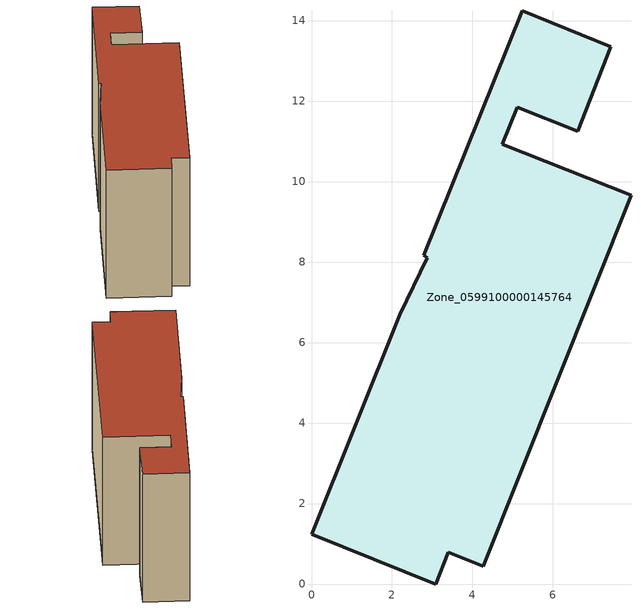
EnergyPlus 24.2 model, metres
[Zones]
Zone_0599100000145764
 floor ground (C_G): 3.4,0.79 3.09,0 0,1.24 2.19,6.69 2.88,8.11 2.79,8.16 5.23,14.24 7.44,13.35 6.61,11.25 5.11,11.85 4.74,10.93 7.94,9.66 4.27,0.44 z7.2
 wall outside (C_F): 4.74,10.93 5.11,11.85 6.61,11.25 7.44,13.35 5.23,14.24 2.79,8.16 2.88,8.11 2.19,6.69 0,1.24 3.09,0 3.4,0.79 4.27,0.44 7.94,9.66 4.74,10.93 z7.2:15.2
 roof outside (C_R): 2.88,8.11 2.19,6.69 0,1.24 3.09,0 3.4,0.79 4.27,0.44 7.94,9.66 4.74,10.93 5.11,11.85 6.61,11.25 7.44,13.35 5.23,14.24 2.79,8.16 z15.2
[BUILDING]
Pand.0599100000145764: North Axis=0; Terrain=City; Loads Convergence Tolerance Value=0.04; Temperature Convergence Tolerance Value=0.4; Solar Distribution=FullExterior; Maximum Number of Warmup Days=25; Minimum Number of Warmup Days=1
[Site:Location]
Rotterdam.The.Hague.AP_ZH_NLD Design_Conditions: Latitude=51.96; Longitude=4.45; Time Zone=1; Elevation=-4.5
[SITE:GROUNDTEMPERATURE:BUILDINGSURFACE]
18, 18, 18, 18, 18, 18, 18, 18, 18, 18, 18, 18
[MATERIAL] Thermal Absorptance=0.9; Solar Absorptance=0.7; Visible Absorptance=0.7
Name | Roughness | Thickness | Conductivity | Density | Specific Heat
G.TC.1975-1991 | MediumSmooth | 0.15 | 0.288461 | 540 | 1210
F.TC.1975-1991 | Rough | 0.3 | 0.230769 | 1920 | 840
R.TC.1975-1991 | MediumRough | 0.2 | 0.153846 | 1500 | 1000
[CONSTRUCTION]
C_G: G.TC.1975-1991
C_F: F.TC.1975-1991
C_R: R.TC.1975-1991
[ZONE]
Zone_0599100000145764: Type=1; Multiplier=1; Ceiling Height=Autocalculate; Volume=Autocalculate; Floor Area=autocalculate; Part of Total Floor Area=Yes
[ZONEINFILTRATION:DESIGNFLOWRATE]
Infil_Zone_0599100000145764: Zone or ZoneList or Space or SpaceList=Zone_0599100000145764; Schedule=AlwaysOn; Design Flow Rate Calculation Method=Flow/Area; Flow Rate per Floor Area=0.003; Constant Term Coefficient=1; Temperature Term Coefficient=0; Velocity Term Coefficient=0; Velocity Squared Term Coefficient=0
[HVACTEMPLATE:ZONE:IDEALLOADSAIRSYSTEM]
Zone_0599100000145764: Maximum Heating Supply Air Temperature=50; Minimum Cooling Supply Air Temperature=13; Maximum Heating Supply Air Humidity Ratio=0.0156; Minimum Cooling Supply Air Humidity Ratio=0.0077; Heating Limit=NoLimit; Cooling Limit=NoLimit; Dehumidification Control Type=ConstantSensibleHeatRatio; Cooling Sensible Heat Ratio=0.7; Dehumidification Setpoint=60; Humidification Control Type=None; Humidification Setpoint=30; Outdoor Air Method=None; Outdoor Air Flow Rate per Person=0.00944; Outdoor Air Flow Rate per Zone Floor Area=0; Outdoor Air Flow Rate per Zone=0; Demand Controlled Ventilation Type=None; Outdoor Air Economizer Type=NoEconomizer; Heat Recovery Type=None; Sensible Heat Recovery Effectiveness=0.7; Latent Heat Recovery Effectiveness=0.65
[ZONECONTROL:THERMOSTAT]
ThermostatControl_Zone_0599100000145764: Zone or ZoneList=Zone_0599100000145764; Control Type Schedule=DualSetpointControlType; Control 1=Thermostat_Zone_0599100000145764; Temperature Difference Between Cutout And Setpoint=0
[THERMOSTATSETPOINT:DUALSETPOINT]
Thermostat_Zone_0599100000145764: Heating Setpoint Temperature Schedule=HeatingSetpoint_Zone_0599100000145764; Cooling Setpoint Temperature Schedule=CoolingSetpoint_Zone_0599100000145764
[SCHEDULE:COMPACT]
HeatingSetpoint_Zone_0599100000145764: Through: 12/31, For: AllDays, Until: 24:00, 21
CoolingSetpoint_Zone_0599100000145764: Through: 12/31, For: AllDays, Until: 24:00, 24
DualSetpointControlType: Through: 12/31, For: AllDays, Until: 24:00, 4
AlwaysOn: Through: 12/31, For: AllDays, Until: 24:00, 1
